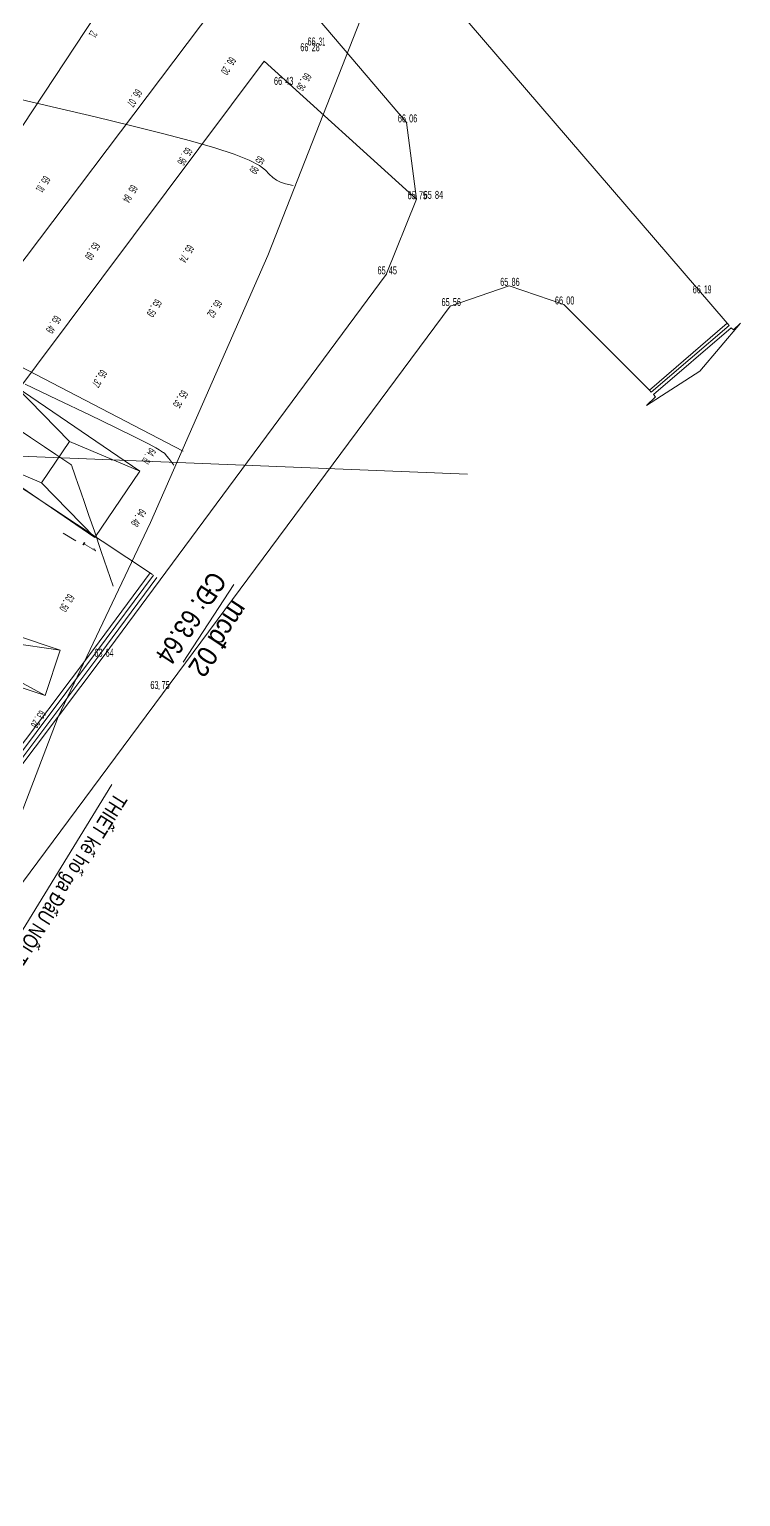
# Model space of a CAD drawing. Extents: x 2341 to 2734, y 4842 to 5070.
# Drawn here: x 2663.2 to 2734.4, y 4842.7 to 4989.3 of the extents above; entities that cross this region are included whole.
import ezdxf
from ezdxf.enums import TextEntityAlignment as Align

# ---------------------------------------------------------------- set-up
doc = ezdxf.new("R2010")
doc.units = 0
doc.header["$LTSCALE"] = 0.32
for name, color, linetype, lineweight in [('1', 7, 'Continuous', 13), ('2', 7, 'Continuous', 13), ('25', 7, 'Continuous', 13), ('3', 7, 'Continuous', 13), ('30', 7, 'Continuous', 13), ('32', 7, 'Continuous', 13), ('39', 7, 'Continuous', 13), ('4', 7, 'Continuous', 13), ('6', 7, 'Continuous', 13), ('7', 7, 'Continuous', 13), ('8', 7, 'Continuous', 13)]:
    doc.layers.add(name, color=color, linetype=linetype, lineweight=lineweight)

msp = doc.modelspace()

# ---------------------------------------------------------------- linework, layer by layer
at = {"layer": '1'}
for centre in [(2691.197, 4987.157), (2691.909, 4987.725), (2688.562, 4983.789), (2700.946, 4980.04), (2701.918, 4972.358), (2703.529, 4972.397), (2698.915, 4964.852), (2711.184, 4963.701), (2730.436, 4962.953), (2705.315, 4961.681), (2716.655, 4961.842), (2670.588, 4926.624), (2676.185, 4923.405)]:
    msp.add_circle(centre, 0.01, dxfattribs=at)
at = {"layer": '2'}
for centre in [(2691.197, 4987.157), (2691.909, 4987.725), (2688.562, 4983.789), (2700.946, 4980.04), (2701.918, 4972.358), (2703.529, 4972.397), (2698.915, 4964.852), (2711.184, 4963.701), (2730.436, 4962.953), (2705.315, 4961.681), (2716.655, 4961.842), (2670.588, 4926.624), (2676.185, 4923.405)]:
    msp.add_circle(centre, 0.01, dxfattribs=at)
at = {"layer": '25'}
msp.add_line((2667.8648, 4938.1974), (2666.5863, 4938.9818), dxfattribs=at)
at = {"layer": '3'}
for p, q in [((2686.6971, 4986.1586), (2701.918, 4972.358)), ((2725.2362, 4953.2627), (2733.015, 4959.9556)), ((2667.23, 4948.1385), (2664.4255, 4944.023))]:
    msp.add_line(p, q, dxfattribs=at)
for points in [[(2656.4822, 4946.8939), (2657.269, 4951.676), (2657.1433, 4951.9046), (2656.2338, 4953.559), (2650.0389, 4957.1854), (2649.405, 4958.8835), (2649.9212, 4960.6413), (2679.377, 5005.227), (2683.5826, 5023.7002), (2656.1569, 5052.0134)], [(2733.015, 4959.9556), (2705.565, 4991.859), (2673.57, 5029.506), (2672.892, 5037.312), (2675.8271, 5043.5682), (2686.4357, 5050.783)], [(2659.542, 5028.348), (2675.186, 5010.248), (2700.946, 4980.04), (2701.918, 4972.358), (2698.915, 4964.852), (2670.588, 4926.624), (2661.581, 4914.627), (2654.247, 4904.516), (2646.62, 4894.143), (2612.2933, 4846.703)], [(2638.041, 4968.5584), (2656.205, 4957.771), (2683.0018, 4993.2609)], [(2686.7086, 4986.1738), (2657.379, 4947), (2660.322, 4944.906), (2675.5446, 4934.8427)], [(2617.8522, 4842.6689), (2658.568, 4898.774), (2705.315, 4961.681), (2711.184, 4963.701), (2716.655, 4961.842), (2725.2362, 4953.2627)], [(2674.2765, 4945.1615), (2667.23, 4948.1385), (2661.8834, 4953.6101)], [(2669.7721, 4938.5514), (2664.4255, 4944.023), (2657.379, 4947)], [(2675.3029, 4935.0025), (2669.6261, 4927.3415), (2660.6154, 4915.3396), (2653.2779, 4905.2237), (2645.6505, 4894.8502), (2611.3211, 4847.4065)], [(2675.6371, 4934.7816), (2669.9467, 4927.1023), (2660.9373, 4915.1021), (2653.6009, 4904.9878), (2645.9737, 4894.6144), (2611.6452, 4847.172)], [(2675.9712, 4934.5607), (2670.2674, 4926.8632), (2661.2591, 4914.8645), (2653.924, 4904.7519), (2646.2968, 4894.3787), (2611.9693, 4846.9375)], [(2666.3076, 4927.276), (2661.28, 4928.0091), (2656.8249, 4930.4487)], [(2664.7907, 4922.7543), (2660.3356, 4925.1939), (2655.308, 4925.927)]]:
    msp.add_lwpolyline(points, dxfattribs=at)
for points in [[(2674.2765, 4945.1615), (2661.8834, 4953.6101), (2657.379, 4947), (2669.7721, 4938.5514)], [(2666.3076, 4927.276), (2656.8249, 4930.4487), (2655.308, 4925.927), (2664.7907, 4922.7543)]]:
    msp.add_lwpolyline(points, close=True, dxfattribs=at)
at = {"layer": '30'}
msp.add_line((2683.6748, 4933.8384), (2678.5927, 4926.0757), dxfattribs=at)
msp.add_lwpolyline([(2649.146, 4900.1265), (2659.0256, 4893.6343), (2671.4708, 4913.8675)], dxfattribs=at)
at = {"layer": '32'}
for centre in [(2682.8064, 4985.9101), (2690.3496, 4984.3071), (2673.4182, 4982.6945), (2678.4472, 4976.8609), (2685.661, 4975.998), (2664.235, 4974.0244), (2672.9685, 4973.1298), (2669.2069, 4967.3873), (2678.6094, 4967.1382), (2675.382, 4961.6927), (2681.4262, 4961.6458), (2665.3035, 4960.0621), (2669.9193, 4954.6534), (2678.0104, 4952.5974), (2674.8023, 4946.8215), (2673.8169, 4940.7365), (2666.6499, 4932.2353), (2663.7985, 4920.6112)]:
    msp.add_circle(centre, 0.01, dxfattribs=at)
at = {"layer": '39'}
for points in [[(2724.9254, 4951.7315), (2725.8327, 4952.6145), (2725.6204, 4952.8437), (2733.4067, 4959.5126), (2733.6235, 4959.2977), (2734.3505, 4959.9561), (2730.2632, 4955.185)], [(2733.4067, 4959.5126), (2725.6204, 4952.8437), (2725.8327, 4952.6145), (2724.9254, 4951.7315), (2730.2632, 4955.185), (2734.3505, 4959.9561), (2733.6235, 4959.2977)], [(2724.9254, 4951.7315), (2725.8327, 4952.6145), (2725.6204, 4952.8437), (2733.4067, 4959.5126), (2733.6235, 4959.2977), (2734.3505, 4959.9561), (2730.2632, 4955.185)], [(2733.4067, 4959.5126), (2725.6204, 4952.8437), (2725.8327, 4952.6145), (2724.9254, 4951.7315), (2730.2632, 4955.185), (2734.3505, 4959.9561), (2733.6235, 4959.2977)], [(2724.9254, 4951.7315), (2725.8327, 4952.6145), (2725.6204, 4952.8437), (2733.4067, 4959.5126), (2733.6235, 4959.2977), (2734.3505, 4959.9561), (2730.2632, 4955.185)], [(2733.4067, 4959.5126), (2725.6204, 4952.8437), (2725.8327, 4952.6145), (2724.9254, 4951.7315), (2730.2632, 4955.185), (2734.3505, 4959.9561), (2733.6235, 4959.2977)], [(2733.015, 4959.9556), (2725.2362, 4953.2627), (2725.4054, 4953.066), (2733.1909, 4959.7511)]]:
    msp.add_lwpolyline(points, close=True, dxfattribs=at)
at = {"layer": '4'}
msp.add_lwpolyline([(2637.4123, 4970.2348), (2656.467, 4958.665), (2678.6159, 4947.1905)], dxfattribs=at)
at = {"layer": '6'}
msp.add_lwpolyline([(2677.6695, 4945.7876), (2677.1614, 4946.4349), (2676.9577, 4946.693), (2676.8391, 4946.8414), (2676.7677, 4946.9287), (2676.7341, 4946.9665), (2676.7204, 4946.9778), (2676.7097, 4946.9842), (2676.6989, 4946.9894), (2676.6869, 4946.9944), (2676.67, 4947.0021), (2676.627, 4947.0273), (2676.5365, 4947.0852), (2676.3936, 4947.1789), (2676.1898, 4947.3123), (2675.8797, 4947.5056), (2675.1985, 4947.8763), (2673.882, 4948.5415), (2671.8878, 4949.5199), (2669.2256, 4950.8068), (2665.996, 4952.3548), (2662.7929, 4953.8842)], dxfattribs=at)
at = {"layer": '7'}
for points in [[(2661.7923, 4982.4567), (2665.9165, 4981.5081), (2669.7926, 4980.5969), (2673.3322, 4979.7375), (2676.5188, 4978.9326), (2679.3416, 4978.1825), (2681.7534, 4977.4879), (2683.7074, 4976.8493), (2685.1967, 4976.267), (2686.2256, 4975.7411), (2686.8289, 4975.2725), (2687.2088, 4974.8669), (2687.568, 4974.5299), (2687.9424, 4974.2619), (2688.3451, 4974.0607), (2688.8183, 4973.912), (2689.6031, 4973.7323)], [(2661.9124, 4949.493), (2663.3476, 4948.5358), (2664.7407, 4947.5988), (2665.8607, 4946.8448), (2666.6683, 4946.3014), (2667.1608, 4945.9708)], [(2667.1608, 4945.9708), (2667.3598, 4945.8383), (2667.3981, 4945.8142), (2667.4086, 4945.8083), (2667.4143, 4945.8051), (2667.4196, 4945.8001), (2667.4288, 4945.7828), (2667.4622, 4945.6938), (2667.5401, 4945.4742), (2667.6661, 4945.1135), (2667.8412, 4944.6089), (2668.0677, 4943.9538), (2668.3585, 4943.1114), (2668.7269, 4942.0439), (2669.1769, 4940.7401), (2669.7191, 4939.1691), (2670.4132, 4937.1578), (2671.6074, 4933.6977)]]:
    msp.add_lwpolyline(points, dxfattribs=at)
at = {"layer": '8'}
for points in [[(2520.935, 4897.8033), (2529.8337, 4890.4632), (2539.4958, 4898.8494), (2568.9405, 4911.822), (2588.3067, 4926.1117), (2607.1394, 4924.3246), (2619.9325, 4927.7364), (2627.3338, 4938.0448), (2632.624, 4955.1526), (2643.875, 4982.963), (2661.5034, 5017.8261), (2635.3651, 5045.0161), (2656.9924, 5065.8069), (2706.3438, 5015.7873), (2687.0667, 4966.7342), (2675.3474, 4940.0491), (2666.0845, 4920.6255), (2657.7867, 4898.9525), (2630.9126, 4870.8995), (2600.7746, 4860.9412), (2585.0039, 4875.189), (2562.5626, 4863.0555), (2546.4497, 4851.9196), (2520.0347, 4851.5404)], [(2707.0383, 4944.8745), (2656.4822, 4946.8939), (2649.4892, 4935.496), (2599.4662, 4970.4383)]]:
    msp.add_lwpolyline(points, dxfattribs=at)

# ---------------------------------------------------------------- texts
at = {"layer": '1'}
for s, width, p in [('66', 0.6, (2691.0288, 4987.725)), ('31', 0.45, (2692.159, 4987.725)), ('66', 0.6, (2690.3168, 4987.157)), ('28', 0.6, (2691.447, 4987.157)), ('66', 0.6, (2687.6818, 4983.789)), ('43', 0.6, (2688.812, 4983.789)), ('66', 0.6, (2700.0658, 4980.04)), ('06', 0.6, (2701.196, 4980.04)), ('65', 0.6, (2701.0384, 4972.358)), ('75', 0.6, (2702.168, 4972.358)), ('65', 0.6, (2702.6494, 4972.397)), ('84', 0.6, (2703.779, 4972.397)), ('65', 0.6, (2698.0354, 4964.852)), ('45', 0.6, (2699.165, 4964.852)), ('65', 0.6, (2710.3044, 4963.701)), ('86', 0.6, (2711.434, 4963.701)), ('66', 0.6, (2729.5558, 4962.953)), ('19', 0.5, (2730.686, 4962.953)), ('65', 0.6, (2704.4354, 4961.681)), ('56', 0.6, (2705.565, 4961.681)), ('66', 0.6, (2715.7748, 4961.842)), ('00', 0.6, (2716.905, 4961.842)), ('63', 0.6, (2669.7226, 4926.624)), ('64', 0.6, (2670.838, 4926.624)), ('63', 0.6, (2675.3196, 4923.405)), ('75', 0.6, (2676.435, 4923.405))]:
    msp.add_text(s, height=0.8, dxfattribs=dict(at, width=width)).set_placement(p)
at = {"layer": '2'}
for s, width, p in [('66', 0.6, (2691.0288, 4987.725)), ('31', 0.45, (2692.159, 4987.725)), ('66', 0.6, (2690.3168, 4987.157)), ('28', 0.6, (2691.447, 4987.157)), ('66', 0.6, (2687.6818, 4983.789)), ('43', 0.6, (2688.812, 4983.789)), ('66', 0.6, (2700.0658, 4980.04)), ('06', 0.6, (2701.196, 4980.04)), ('65', 0.6, (2701.0384, 4972.358)), ('75', 0.6, (2702.168, 4972.358)), ('65', 0.6, (2702.6494, 4972.397)), ('84', 0.6, (2703.779, 4972.397)), ('65', 0.6, (2698.0354, 4964.852)), ('45', 0.6, (2699.165, 4964.852)), ('65', 0.6, (2710.3044, 4963.701)), ('86', 0.6, (2711.434, 4963.701)), ('66', 0.6, (2729.5558, 4962.953)), ('19', 0.5, (2730.686, 4962.953)), ('65', 0.6, (2704.4354, 4961.681)), ('56', 0.6, (2705.565, 4961.681)), ('66', 0.6, (2715.7748, 4961.842)), ('00', 0.6, (2716.905, 4961.842)), ('63', 0.6, (2669.7226, 4926.624)), ('64', 0.6, (2670.838, 4926.624)), ('63', 0.6, (2675.3196, 4923.405)), ('75', 0.6, (2676.435, 4923.405))]:
    msp.add_text(s, height=0.8, dxfattribs=dict(at, width=width)).set_placement(p)
at = {"layer": '25', "width": 0.35}
msp.add_text('1', height=1.5, rotation=238.47, dxfattribs=at).set_placement((2668.61, 4937.9777), align=Align.CENTER)
at = {"layer": '30'}
for s, height, rotation, width, p in [('CĐ: 63.64', 2, 236.613, 0.85, (2681.3952, 4935.3151)), ('mcđ 02', 2, 236.613, 0.95, (2683.5905, 4932.4511)), ('THIẾT kế hố ga ĐấU NỐI TRỰC TIẾP', 1.5, 237.886, 0.8, (2671.8045, 4913.1191))]:
    msp.add_text(s, height=height, rotation=rotation, dxfattribs=dict(at, width=width)).set_placement(p)
at = {"layer": '32'}
for s, width, p in [('21', 0.35, (2669.394, 4989.2873)), ('20', 0.45, (2682.6756, 4985.697)), ('66', 0.45, (2683.2667, 4986.6603)), ('36', 0.45, (2690.2189, 4984.094)), ('66', 0.45, (2690.8099, 4985.0574)), ('66', 0.45, (2673.8785, 4983.4448)), ('07', 0.45, (2673.2874, 4982.4814)), ('65', 0.45, (2678.9072, 4977.6106)), ('65', 0.45, (2686.121, 4976.7477)), ('96', 0.45, (2678.3165, 4976.6478)), ('99', 0.45, (2685.5303, 4975.7849)), ('81', 0.35, (2664.1043, 4973.8113)), ('65', 0.45, (2664.695, 4974.7742)), ('65', 0.45, (2673.4285, 4973.8795)), ('84', 0.45, (2672.8378, 4972.9167)), ('65', 0.45, (2669.6669, 4968.137)), ('65', 0.45, (2679.0694, 4967.888)), ('69', 0.45, (2669.0761, 4967.1742)), ('74', 0.45, (2678.4787, 4966.9251)), ('65', 0.45, (2675.8419, 4962.4424)), ('65', 0.45, (2681.8862, 4962.3956)), ('65', 0.45, (2665.7635, 4960.8118)), ('59', 0.45, (2675.2512, 4961.4796)), ('62', 0.45, (2681.2954, 4961.4328)), ('49', 0.45, (2665.1728, 4959.849)), ('65', 0.45, (2670.3792, 4955.4031)), ('37', 0.45, (2669.7885, 4954.4403)), ('65', 0.45, (2678.4704, 4953.3471)), ('35', 0.45, (2677.8796, 4952.3843)), ('64', 0.45, (2675.262, 4947.5708)), ('81', 0.35, (2674.6716, 4946.6085)), ('64', 0.45, (2674.2765, 4941.4857)), ('48', 0.45, (2673.6861, 4940.5234)), ('63', 0.45, (2667.1025, 4932.9729)), ('50', 0.45, (2666.5192, 4932.0222)), ('63', 0.45, (2664.2511, 4921.3488)), ('26', 0.45, (2663.6678, 4920.3981))]:
    msp.add_text(s, height=0.8, rotation=238.47, dxfattribs=dict(at, width=width)).set_placement(p)

doc.saveas('drawing.dxf')
